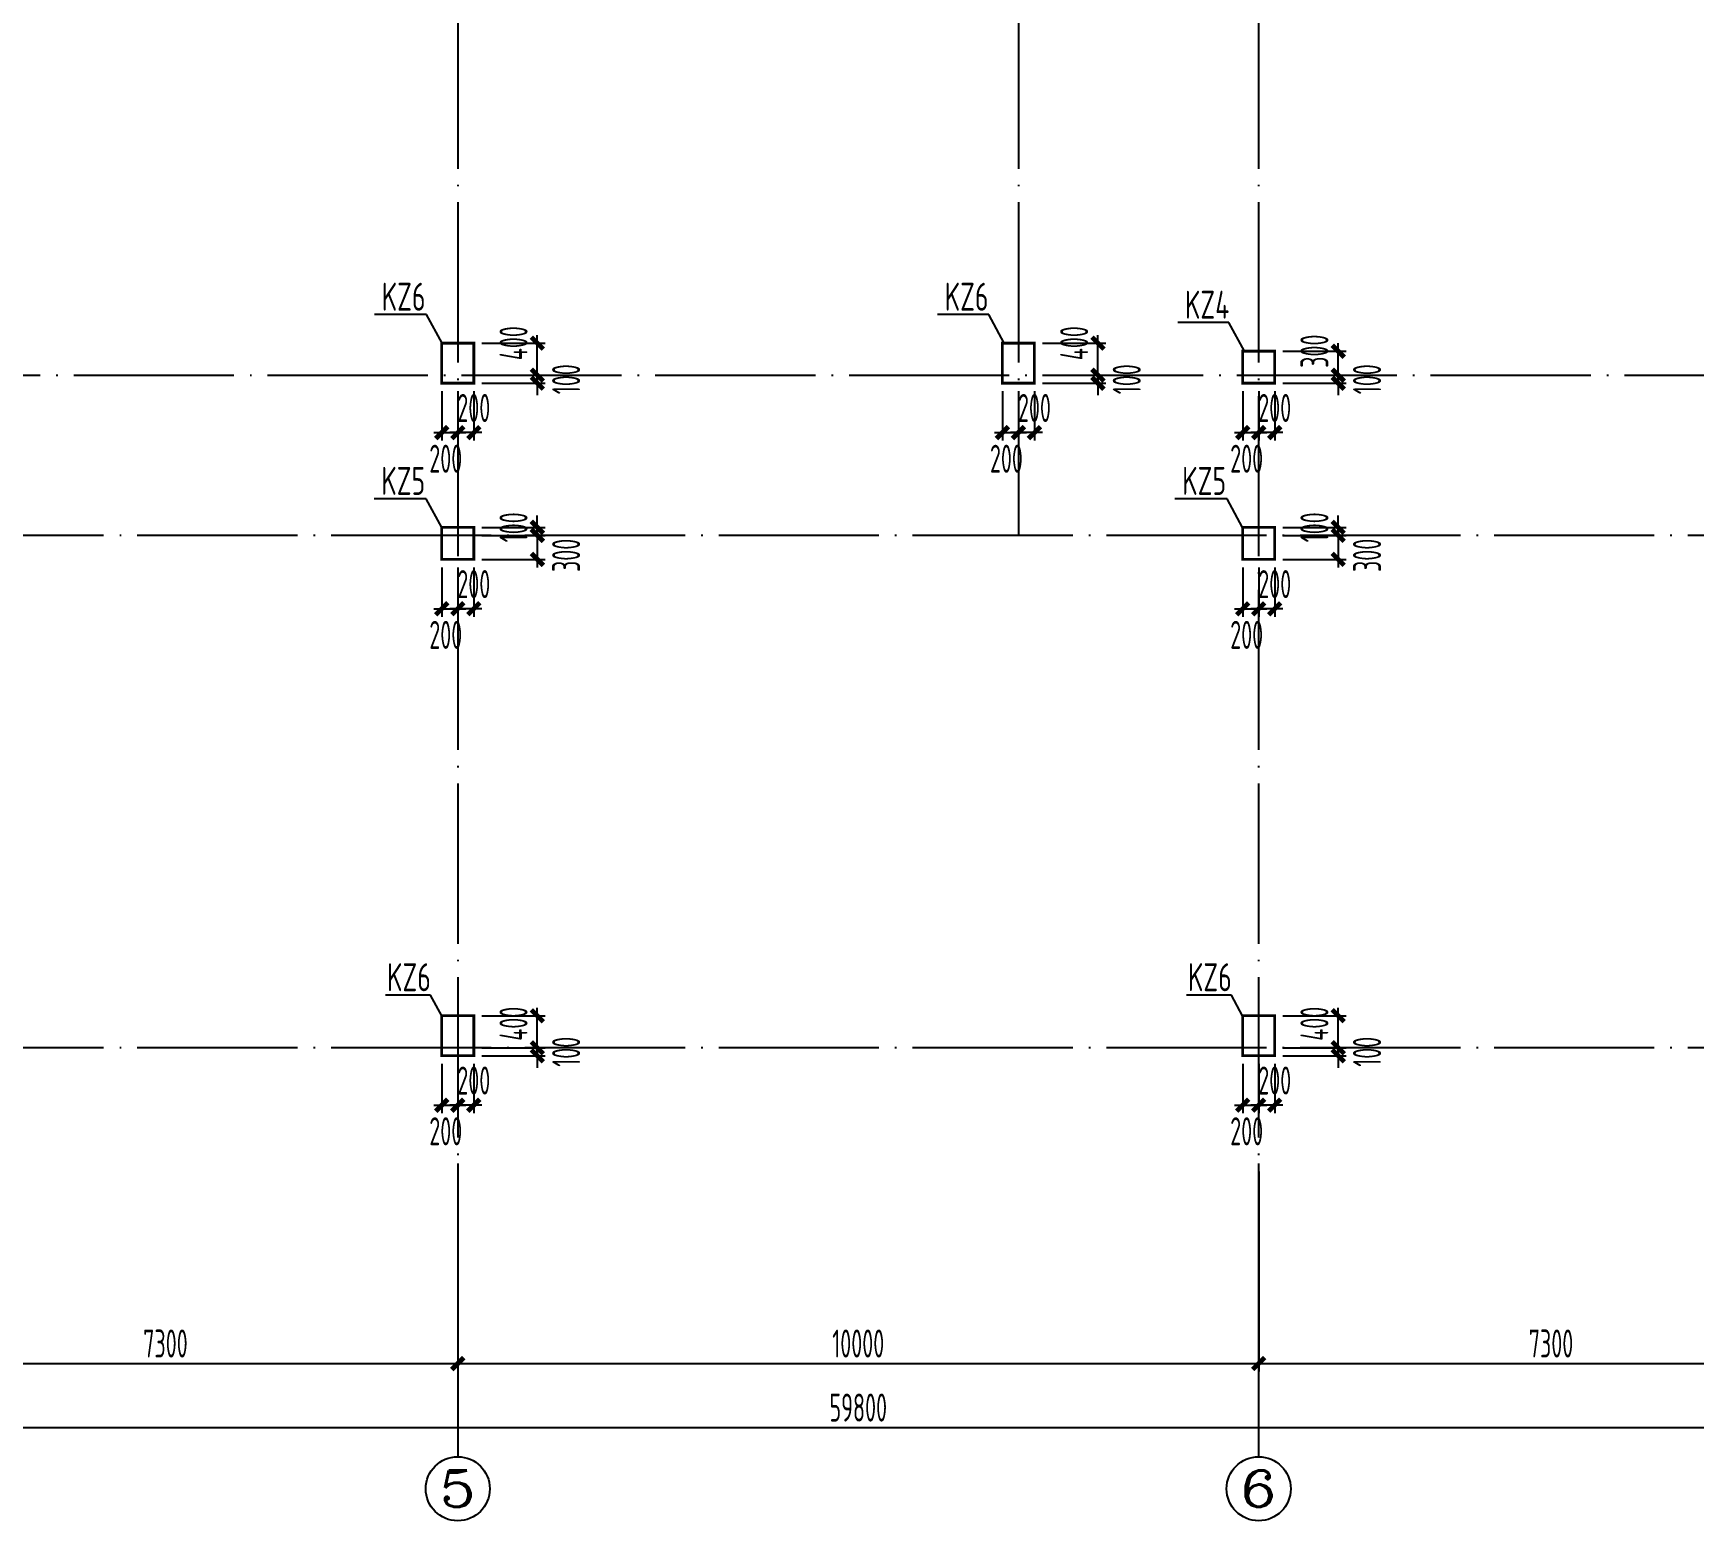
# Model space of a CAD drawing. Extents: x -472319 to -112444, y -516749 to -5704.
# Drawn here: x -397639 to -376905, y -420447 to -401867 of the extents above; entities that cross this region are included whole.
import ezdxf
from ezdxf.enums import TextEntityAlignment as Align

# ---------------------------------------------------------------- set-up
doc = ezdxf.new("R2010")
doc.units = 0
doc.header["$LTSCALE"] = 100
doc.header["$MEASUREMENT"] = 0
doc.linetypes.add('CENTER', pattern=[2, 1.25, -0.25, 0.25, -0.25])
doc.linetypes.add('DOTE', pattern=[2.42, 2, -0.2, 0.02, -0.2])
for name, color, linetype in [('AXIS', 3, 'Continuous'), ('AXIS_TEXT', 7, 'Continuous'), ('DOTE', 1, 'CENTER'), ('TEXT', 7, 'Continuous'), ('填充', 8, 'Continuous'), ('柱', 2, 'Continuous')]:
    doc.layers.add(name, color=color, linetype=linetype)
doc.styles.add('_TCH_AXIS', font='COMPLEX', dxfattribs={"bigfont": 'GBCBIG'})
doc.styles.add('COMPLEX', font='COMPLEX')
doc.styles.add('HZ', font='tssdeng.shx', dxfattribs={"width": 0.6, "height": 350, "bigfont": 'a.shx'})
doc.styles.add('TSSD_Dimension', font='Tssdeng.shx', dxfattribs={"width": 0.7, "bigfont": 'hztxt.shx'})
doc.dimstyles.new('DIMN', dxfattribs={"dimtxt": 350, "dimasz": 150, "dimexe": 100, "dimexo": 100, "dimgap": 75, "dimtad": 1, "dimdec": 0, "dimzin": 0, "dimdsep": 46, "dimtxsty": 'HZ', "dimblk": 'ARCHTICK', "dimcen": 0.09, "dimdle": 100, "dimclrd": 3, "dimclre": 3, "dimclrt": 7, "dimazin": 2, "dimtfac": 1, "dimtdec": 0, "dimtmove": 2, "dimatfit": 3, "dimldrblk": 'ARCHTICK', "dimfxl": 1, "dimtolj": 1, "dimtzin": 0, "dimarcsym": 0})

# ---------------------------------------------------------------- blocks, each defined once
blk = doc.blocks.new('_ArchTick')
at = {"color": 0, "linetype": 'ByBlock', "const_width": 0.4}
blk.add_lwpolyline([(-0.5, -0.5), (0.5, 0.5)], dxfattribs=at)
blk = doc.blocks.new('*D1848')
at = {"layer": 'AXIS', "color": 3, "lineweight": -2, "transparency": 16777216}
for p, q in [((-399638, -416083), (-399638, -418583)), ((-392338, -416083), (-392338, -418583)), ((-399738, -418483), (-392238, -418483))]:
    blk.add_line(p, q, dxfattribs=at)
at = {"layer": 'Defpoints', "color": 0, "transparency": 16777216}
for p in [(-399638, -415983), (-392338, -415983), (-392338, -418483)]:
    blk.add_point(p, dxfattribs=at)
at = {"layer": 'AXIS', "color": 3, "lineweight": -2, "transparency": 16777216, "xscale": 150, "yscale": 150, "zscale": 150, "rotation": 180}
blk.add_blockref('_ArchTick', (-399638, -418483), dxfattribs=at)
at = {"layer": 'AXIS', "color": 3, "lineweight": -2, "transparency": 16777216, "xscale": 150, "yscale": 150, "zscale": 150}
blk.add_blockref('_ArchTick', (-392338, -418483), dxfattribs=at)
at = {"layer": 'AXIS', "color": 7, "transparency": 16777216, "insert": (-395988, -418233), "char_height": 350, "attachment_point": 5, "style": 'HZ'}
blk.add_mtext('\\A1;7300', dxfattribs=at)
blk = doc.blocks.new('*D1849')
at = {"layer": 'AXIS', "color": 3, "lineweight": -2, "transparency": 16777216}
for p, q in [((-392338, -416083), (-392338, -418583)), ((-382338, -416083), (-382338, -418583)), ((-392438, -418483), (-382238, -418483))]:
    blk.add_line(p, q, dxfattribs=at)
at = {"layer": 'Defpoints', "color": 0, "transparency": 16777216}
for p in [(-392338, -415983), (-382338, -415983), (-382338, -418483)]:
    blk.add_point(p, dxfattribs=at)
at = {"layer": 'AXIS', "color": 3, "lineweight": -2, "transparency": 16777216, "xscale": 150, "yscale": 150, "zscale": 150, "rotation": 180}
blk.add_blockref('_ArchTick', (-392338, -418483), dxfattribs=at)
at = {"layer": 'AXIS', "color": 3, "lineweight": -2, "transparency": 16777216, "xscale": 150, "yscale": 150, "zscale": 150}
blk.add_blockref('_ArchTick', (-382338, -418483), dxfattribs=at)
at = {"layer": 'AXIS', "color": 7, "transparency": 16777216, "insert": (-387338, -418233), "char_height": 350, "attachment_point": 5, "style": 'HZ'}
blk.add_mtext('\\A1;10000', dxfattribs=at)
blk = doc.blocks.new('*D1850')
at = {"layer": 'AXIS', "color": 3, "lineweight": -2, "transparency": 16777216}
for p, q in [((-382338, -416083), (-382338, -418583)), ((-375038, -416083), (-375038, -418583)), ((-382438, -418483), (-374938, -418483))]:
    blk.add_line(p, q, dxfattribs=at)
at = {"layer": 'Defpoints', "color": 0, "transparency": 16777216}
for p in [(-382338, -415983), (-375038, -415983), (-375038, -418483)]:
    blk.add_point(p, dxfattribs=at)
at = {"layer": 'AXIS', "color": 3, "lineweight": -2, "transparency": 16777216, "xscale": 150, "yscale": 150, "zscale": 150, "rotation": 180}
blk.add_blockref('_ArchTick', (-382338, -418483), dxfattribs=at)
at = {"layer": 'AXIS', "color": 3, "lineweight": -2, "transparency": 16777216, "xscale": 150, "yscale": 150, "zscale": 150}
blk.add_blockref('_ArchTick', (-375038, -418483), dxfattribs=at)
at = {"layer": 'AXIS', "color": 7, "transparency": 16777216, "insert": (-378688, -418233), "char_height": 350, "attachment_point": 5, "style": 'HZ'}
blk.add_mtext('\\A1;7300', dxfattribs=at)
blk = doc.blocks.new('*D1854')
at = {"layer": 'AXIS', "color": 3, "lineweight": -2, "transparency": 16777216}
for p, q in [((-417238, -416083), (-417238, -419383)), ((-357438, -416083), (-357438, -419383)), ((-417338, -419283), (-357338, -419283))]:
    blk.add_line(p, q, dxfattribs=at)
at = {"layer": 'Defpoints', "color": 0, "transparency": 16777216}
for p in [(-417238, -415983), (-357438, -415983), (-357438, -419283)]:
    blk.add_point(p, dxfattribs=at)
at = {"layer": 'AXIS', "color": 3, "lineweight": -2, "transparency": 16777216, "xscale": 150, "yscale": 150, "zscale": 150, "rotation": 180}
blk.add_blockref('_ArchTick', (-417238, -419283), dxfattribs=at)
at = {"layer": 'AXIS', "color": 3, "lineweight": -2, "transparency": 16777216, "xscale": 150, "yscale": 150, "zscale": 150}
blk.add_blockref('_ArchTick', (-357438, -419283), dxfattribs=at)
at = {"layer": 'AXIS', "color": 7, "transparency": 16777216, "insert": (-387338, -419033), "char_height": 350, "attachment_point": 5, "style": 'HZ'}
blk.add_mtext('\\A1;59800', dxfattribs=at)
blk = doc.blocks.new('_AXISO')
blk.add_circle((0, 0), 0.5)
at = {"layer": 'AXIS_TEXT', "style": 'COMPLEX', "width": 1.041667}
blk.add_attdef('A', text='', height=0.56, dxfattribs=at).set_placement((-0.25, -0.28), (0.25, -0.28), align=Align.FIT)
blk = doc.blocks.new('*D1860')
at = {"layer": 'Defpoints', "color": 0, "transparency": 16777216}
for p in [(-392138, -414539), (-392138, -414639), (-391345, -414639)]:
    blk.add_point(p, dxfattribs=at)
at = {"layer": '填充', "color": 3, "lineweight": -2, "transparency": 16777216}
for p, q in [((-391345, -414539), (-391345, -414389)), ((-392038, -414539), (-391245, -414539)), ((-392038, -414639), (-391245, -414639)), ((-391345, -414539), (-391345, -414639)), ((-391345, -414639), (-391345, -414789))]:
    blk.add_line(p, q, dxfattribs=at)
at = {"layer": '填充', "color": 3, "lineweight": -2, "transparency": 16777216, "xscale": 150, "yscale": 150, "zscale": 150}
for p, rotation in [((-391345, -414539), 270), ((-391345, -414639), 90)]:
    blk.add_blockref('_ArchTick', p, dxfattribs=dict(at, rotation=rotation))
at = {"layer": '填充', "color": 7, "transparency": 16777216, "insert": (-390985, -414589), "char_height": 350, "attachment_point": 5, "rotation": 90, "style": 'HZ'}
blk.add_mtext('\\A1;100', dxfattribs=at)
blk = doc.blocks.new('*D1861')
at = {"layer": 'Defpoints', "color": 0, "transparency": 16777216}
for p in [(-392138, -414139), (-391345, -414139), (-392138, -414539)]:
    blk.add_point(p, dxfattribs=at)
at = {"layer": '填充', "color": 3, "lineweight": -2, "transparency": 16777216}
for p, q in [((-391345, -414639), (-391345, -414039)), ((-392038, -414139), (-391245, -414139)), ((-392038, -414539), (-391245, -414539))]:
    blk.add_line(p, q, dxfattribs=at)
at = {"layer": '填充', "color": 3, "lineweight": -2, "transparency": 16777216, "xscale": 150, "yscale": 150, "zscale": 150}
for p, rotation in [((-391345, -414139), 90), ((-391345, -414539), 270)]:
    blk.add_blockref('_ArchTick', p, dxfattribs=dict(at, rotation=rotation))
at = {"layer": '填充', "color": 7, "transparency": 16777216, "insert": (-391642, -414239), "char_height": 350, "attachment_point": 5, "rotation": 90, "style": 'HZ'}
blk.add_mtext('\\A1;400', dxfattribs=at)
blk = doc.blocks.new('*D1862')
at = {"layer": 'Defpoints', "color": 0, "transparency": 16777216}
for p in [(-392538, -414639), (-392338, -414639), (-392338, -415256)]:
    blk.add_point(p, dxfattribs=at)
at = {"layer": '填充', "color": 3, "lineweight": -2, "transparency": 16777216}
for p, q in [((-392538, -414739), (-392538, -415356)), ((-392338, -414739), (-392338, -415356)), ((-392638, -415256), (-392238, -415256))]:
    blk.add_line(p, q, dxfattribs=at)
at = {"layer": '填充', "color": 3, "lineweight": -2, "transparency": 16777216, "xscale": 150, "yscale": 150, "zscale": 150, "rotation": 180}
blk.add_blockref('_ArchTick', (-392538, -415256), dxfattribs=at)
at = {"layer": '填充', "color": 3, "lineweight": -2, "transparency": 16777216, "xscale": 150, "yscale": 150, "zscale": 150}
blk.add_blockref('_ArchTick', (-392338, -415256), dxfattribs=at)
at = {"layer": '填充', "color": 7, "transparency": 16777216, "insert": (-392488, -415582), "char_height": 350, "attachment_point": 5, "style": 'HZ'}
blk.add_mtext('\\A1;200', dxfattribs=at)
blk = doc.blocks.new('*D1863')
at = {"layer": 'Defpoints', "color": 0, "transparency": 16777216}
for p in [(-392338, -414639), (-392138, -414639), (-392338, -415256)]:
    blk.add_point(p, dxfattribs=at)
at = {"layer": '填充', "color": 3, "lineweight": -2, "transparency": 16777216}
for p, q in [((-392338, -414739), (-392338, -415356)), ((-392138, -414739), (-392138, -415356)), ((-392038, -415256), (-392438, -415256))]:
    blk.add_line(p, q, dxfattribs=at)
at = {"layer": '填充', "color": 3, "lineweight": -2, "transparency": 16777216, "xscale": 150, "yscale": 150, "zscale": 150, "rotation": 180}
blk.add_blockref('_ArchTick', (-392338, -415256), dxfattribs=at)
at = {"layer": '填充', "color": 3, "lineweight": -2, "transparency": 16777216, "xscale": 150, "yscale": 150, "zscale": 150}
blk.add_blockref('_ArchTick', (-392138, -415256), dxfattribs=at)
at = {"layer": '填充', "color": 7, "transparency": 16777216, "insert": (-392138, -414948), "char_height": 350, "attachment_point": 5, "style": 'HZ'}
blk.add_mtext('\\A1;200', dxfattribs=at)
blk = doc.blocks.new('*D1908')
at = {"layer": 'Defpoints', "color": 0, "transparency": 16777216}
for p in [(-382138, -414539), (-382138, -414639), (-381345, -414639)]:
    blk.add_point(p, dxfattribs=at)
at = {"layer": '填充', "color": 3, "lineweight": -2, "transparency": 16777216}
for p, q in [((-381345, -414539), (-381345, -414389)), ((-382038, -414539), (-381245, -414539)), ((-382038, -414639), (-381245, -414639)), ((-381345, -414539), (-381345, -414639)), ((-381345, -414639), (-381345, -414789))]:
    blk.add_line(p, q, dxfattribs=at)
at = {"layer": '填充', "color": 3, "lineweight": -2, "transparency": 16777216, "xscale": 150, "yscale": 150, "zscale": 150}
for p, rotation in [((-381345, -414539), 270), ((-381345, -414639), 90)]:
    blk.add_blockref('_ArchTick', p, dxfattribs=dict(at, rotation=rotation))
at = {"layer": '填充', "color": 7, "transparency": 16777216, "insert": (-380985, -414589), "char_height": 350, "attachment_point": 5, "rotation": 90, "style": 'HZ'}
blk.add_mtext('\\A1;100', dxfattribs=at)
blk = doc.blocks.new('*D1909')
at = {"layer": 'Defpoints', "color": 0, "transparency": 16777216}
for p in [(-382138, -414139), (-381345, -414139), (-382138, -414539)]:
    blk.add_point(p, dxfattribs=at)
at = {"layer": '填充', "color": 3, "lineweight": -2, "transparency": 16777216}
for p, q in [((-381345, -414639), (-381345, -414039)), ((-382038, -414139), (-381245, -414139)), ((-382038, -414539), (-381245, -414539))]:
    blk.add_line(p, q, dxfattribs=at)
at = {"layer": '填充', "color": 3, "lineweight": -2, "transparency": 16777216, "xscale": 150, "yscale": 150, "zscale": 150}
for p, rotation in [((-381345, -414139), 90), ((-381345, -414539), 270)]:
    blk.add_blockref('_ArchTick', p, dxfattribs=dict(at, rotation=rotation))
at = {"layer": '填充', "color": 7, "transparency": 16777216, "insert": (-381642, -414239), "char_height": 350, "attachment_point": 5, "rotation": 90, "style": 'HZ'}
blk.add_mtext('\\A1;400', dxfattribs=at)
blk = doc.blocks.new('*D1910')
at = {"layer": 'Defpoints', "color": 0, "transparency": 16777216}
for p in [(-382538, -414639), (-382338, -414639), (-382338, -415256)]:
    blk.add_point(p, dxfattribs=at)
at = {"layer": '填充', "color": 3, "lineweight": -2, "transparency": 16777216}
for p, q in [((-382538, -414739), (-382538, -415356)), ((-382338, -414739), (-382338, -415356)), ((-382638, -415256), (-382238, -415256))]:
    blk.add_line(p, q, dxfattribs=at)
at = {"layer": '填充', "color": 3, "lineweight": -2, "transparency": 16777216, "xscale": 150, "yscale": 150, "zscale": 150, "rotation": 180}
blk.add_blockref('_ArchTick', (-382538, -415256), dxfattribs=at)
at = {"layer": '填充', "color": 3, "lineweight": -2, "transparency": 16777216, "xscale": 150, "yscale": 150, "zscale": 150}
blk.add_blockref('_ArchTick', (-382338, -415256), dxfattribs=at)
at = {"layer": '填充', "color": 7, "transparency": 16777216, "insert": (-382488, -415582), "char_height": 350, "attachment_point": 5, "style": 'HZ'}
blk.add_mtext('\\A1;200', dxfattribs=at)
blk = doc.blocks.new('*D1911')
at = {"layer": 'Defpoints', "color": 0, "transparency": 16777216}
for p in [(-382338, -414639), (-382138, -414639), (-382338, -415256)]:
    blk.add_point(p, dxfattribs=at)
at = {"layer": '填充', "color": 3, "lineweight": -2, "transparency": 16777216}
for p, q in [((-382338, -414739), (-382338, -415356)), ((-382138, -414739), (-382138, -415356)), ((-382038, -415256), (-382438, -415256))]:
    blk.add_line(p, q, dxfattribs=at)
at = {"layer": '填充', "color": 3, "lineweight": -2, "transparency": 16777216, "xscale": 150, "yscale": 150, "zscale": 150, "rotation": 180}
blk.add_blockref('_ArchTick', (-382338, -415256), dxfattribs=at)
at = {"layer": '填充', "color": 3, "lineweight": -2, "transparency": 16777216, "xscale": 150, "yscale": 150, "zscale": 150}
blk.add_blockref('_ArchTick', (-382138, -415256), dxfattribs=at)
at = {"layer": '填充', "color": 7, "transparency": 16777216, "insert": (-382138, -414948), "char_height": 350, "attachment_point": 5, "style": 'HZ'}
blk.add_mtext('\\A1;200', dxfattribs=at)
blk = doc.blocks.new('*D1944')
at = {"layer": 'Defpoints', "color": 0, "transparency": 16777216}
for p in [(-392138, -408139), (-392138, -408439), (-391345, -408439)]:
    blk.add_point(p, dxfattribs=at)
at = {"layer": '填充', "color": 3, "lineweight": -2, "transparency": 16777216}
for p, q in [((-391345, -408039), (-391345, -408539)), ((-392038, -408139), (-391245, -408139)), ((-392038, -408439), (-391245, -408439))]:
    blk.add_line(p, q, dxfattribs=at)
at = {"layer": '填充', "color": 3, "lineweight": -2, "transparency": 16777216, "xscale": 150, "yscale": 150, "zscale": 150}
for p, rotation in [((-391345, -408139), 90), ((-391345, -408439), 270)]:
    blk.add_blockref('_ArchTick', p, dxfattribs=dict(at, rotation=rotation))
at = {"layer": '填充', "color": 7, "transparency": 16777216, "insert": (-390985, -408389), "char_height": 350, "attachment_point": 5, "rotation": 90, "style": 'HZ'}
blk.add_mtext('\\A1;300', dxfattribs=at)
blk = doc.blocks.new('*D1945')
at = {"layer": 'Defpoints', "color": 0, "transparency": 16777216}
for p in [(-392138, -408039), (-391345, -408039), (-392138, -408139)]:
    blk.add_point(p, dxfattribs=at)
at = {"layer": '填充', "color": 3, "lineweight": -2, "transparency": 16777216}
for p, q in [((-392038, -408039), (-391245, -408039)), ((-391345, -408039), (-391345, -407889)), ((-391345, -408139), (-391345, -408039)), ((-392038, -408139), (-391245, -408139)), ((-391345, -408139), (-391345, -408289))]:
    blk.add_line(p, q, dxfattribs=at)
at = {"layer": '填充', "color": 3, "lineweight": -2, "transparency": 16777216, "xscale": 150, "yscale": 150, "zscale": 150}
for p, rotation in [((-391345, -408039), 270), ((-391345, -408139), 90)]:
    blk.add_blockref('_ArchTick', p, dxfattribs=dict(at, rotation=rotation))
at = {"layer": '填充', "color": 7, "transparency": 16777216, "insert": (-391642, -408039), "char_height": 350, "attachment_point": 5, "rotation": 90, "style": 'HZ'}
blk.add_mtext('\\A1;100', dxfattribs=at)
blk = doc.blocks.new('*D1946')
at = {"layer": 'Defpoints', "color": 0, "transparency": 16777216}
for p in [(-392538, -408439), (-392338, -408439), (-392338, -409056)]:
    blk.add_point(p, dxfattribs=at)
at = {"layer": '填充', "color": 3, "lineweight": -2, "transparency": 16777216}
for p, q in [((-392538, -408539), (-392538, -409156)), ((-392338, -408539), (-392338, -409156)), ((-392638, -409056), (-392238, -409056))]:
    blk.add_line(p, q, dxfattribs=at)
at = {"layer": '填充', "color": 3, "lineweight": -2, "transparency": 16777216, "xscale": 150, "yscale": 150, "zscale": 150, "rotation": 180}
blk.add_blockref('_ArchTick', (-392538, -409056), dxfattribs=at)
at = {"layer": '填充', "color": 3, "lineweight": -2, "transparency": 16777216, "xscale": 150, "yscale": 150, "zscale": 150}
blk.add_blockref('_ArchTick', (-392338, -409056), dxfattribs=at)
at = {"layer": '填充', "color": 7, "transparency": 16777216, "insert": (-392488, -409382), "char_height": 350, "attachment_point": 5, "style": 'HZ'}
blk.add_mtext('\\A1;200', dxfattribs=at)
blk = doc.blocks.new('*D1947')
at = {"layer": 'Defpoints', "color": 0, "transparency": 16777216}
for p in [(-392338, -408439), (-392138, -408439), (-392338, -409056)]:
    blk.add_point(p, dxfattribs=at)
at = {"layer": '填充', "color": 3, "lineweight": -2, "transparency": 16777216}
for p, q in [((-392338, -408539), (-392338, -409156)), ((-392138, -408539), (-392138, -409156)), ((-392038, -409056), (-392438, -409056))]:
    blk.add_line(p, q, dxfattribs=at)
at = {"layer": '填充', "color": 3, "lineweight": -2, "transparency": 16777216, "xscale": 150, "yscale": 150, "zscale": 150, "rotation": 180}
blk.add_blockref('_ArchTick', (-392338, -409056), dxfattribs=at)
at = {"layer": '填充', "color": 3, "lineweight": -2, "transparency": 16777216, "xscale": 150, "yscale": 150, "zscale": 150}
blk.add_blockref('_ArchTick', (-392138, -409056), dxfattribs=at)
at = {"layer": '填充', "color": 7, "transparency": 16777216, "insert": (-392138, -408748), "char_height": 350, "attachment_point": 5, "style": 'HZ'}
blk.add_mtext('\\A1;200', dxfattribs=at)
blk = doc.blocks.new('*D1948')
at = {"layer": 'Defpoints', "color": 0, "transparency": 16777216}
for p in [(-392138, -406139), (-392138, -406239), (-391345, -406239)]:
    blk.add_point(p, dxfattribs=at)
at = {"layer": '填充', "color": 3, "lineweight": -2, "transparency": 16777216}
for p, q in [((-392038, -406139), (-391245, -406139)), ((-391345, -406139), (-391345, -405989)), ((-391345, -406139), (-391345, -406239)), ((-392038, -406239), (-391245, -406239)), ((-391345, -406239), (-391345, -406389))]:
    blk.add_line(p, q, dxfattribs=at)
at = {"layer": '填充', "color": 3, "lineweight": -2, "transparency": 16777216, "xscale": 150, "yscale": 150, "zscale": 150}
for p, rotation in [((-391345, -406139), 270), ((-391345, -406239), 90)]:
    blk.add_blockref('_ArchTick', p, dxfattribs=dict(at, rotation=rotation))
at = {"layer": '填充', "color": 7, "transparency": 16777216, "insert": (-390985, -406189), "char_height": 350, "attachment_point": 5, "rotation": 90, "style": 'HZ'}
blk.add_mtext('\\A1;100', dxfattribs=at)
blk = doc.blocks.new('*D1949')
at = {"layer": 'Defpoints', "color": 0, "transparency": 16777216}
for p in [(-392138, -405739), (-391345, -405739), (-392138, -406139)]:
    blk.add_point(p, dxfattribs=at)
at = {"layer": '填充', "color": 3, "lineweight": -2, "transparency": 16777216}
for p, q in [((-392038, -405739), (-391245, -405739)), ((-391345, -406239), (-391345, -405639)), ((-392038, -406139), (-391245, -406139))]:
    blk.add_line(p, q, dxfattribs=at)
at = {"layer": '填充', "color": 3, "lineweight": -2, "transparency": 16777216, "xscale": 150, "yscale": 150, "zscale": 150}
for p, rotation in [((-391345, -405739), 90), ((-391345, -406139), 270)]:
    blk.add_blockref('_ArchTick', p, dxfattribs=dict(at, rotation=rotation))
at = {"layer": '填充', "color": 7, "transparency": 16777216, "insert": (-391642, -405739), "char_height": 350, "attachment_point": 5, "rotation": 90, "style": 'HZ'}
blk.add_mtext('\\A1;400', dxfattribs=at)
blk = doc.blocks.new('*D1950')
at = {"layer": 'Defpoints', "color": 0, "transparency": 16777216}
for p in [(-392538, -406239), (-392338, -406239), (-392338, -406856)]:
    blk.add_point(p, dxfattribs=at)
at = {"layer": '填充', "color": 3, "lineweight": -2, "transparency": 16777216}
for p, q in [((-392538, -406339), (-392538, -406956)), ((-392338, -406339), (-392338, -406956)), ((-392638, -406856), (-392238, -406856))]:
    blk.add_line(p, q, dxfattribs=at)
at = {"layer": '填充', "color": 3, "lineweight": -2, "transparency": 16777216, "xscale": 150, "yscale": 150, "zscale": 150, "rotation": 180}
blk.add_blockref('_ArchTick', (-392538, -406856), dxfattribs=at)
at = {"layer": '填充', "color": 3, "lineweight": -2, "transparency": 16777216, "xscale": 150, "yscale": 150, "zscale": 150}
blk.add_blockref('_ArchTick', (-392338, -406856), dxfattribs=at)
at = {"layer": '填充', "color": 7, "transparency": 16777216, "insert": (-392488, -407182), "char_height": 350, "attachment_point": 5, "style": 'HZ'}
blk.add_mtext('\\A1;200', dxfattribs=at)
blk = doc.blocks.new('*D1951')
at = {"layer": 'Defpoints', "color": 0, "transparency": 16777216}
for p in [(-392338, -406239), (-392138, -406239), (-392338, -406856)]:
    blk.add_point(p, dxfattribs=at)
at = {"layer": '填充', "color": 3, "lineweight": -2, "transparency": 16777216}
for p, q in [((-392338, -406339), (-392338, -406956)), ((-392138, -406339), (-392138, -406956)), ((-392038, -406856), (-392438, -406856))]:
    blk.add_line(p, q, dxfattribs=at)
at = {"layer": '填充', "color": 3, "lineweight": -2, "transparency": 16777216, "xscale": 150, "yscale": 150, "zscale": 150, "rotation": 180}
blk.add_blockref('_ArchTick', (-392338, -406856), dxfattribs=at)
at = {"layer": '填充', "color": 3, "lineweight": -2, "transparency": 16777216, "xscale": 150, "yscale": 150, "zscale": 150}
blk.add_blockref('_ArchTick', (-392138, -406856), dxfattribs=at)
at = {"layer": '填充', "color": 7, "transparency": 16777216, "insert": (-392138, -406548), "char_height": 350, "attachment_point": 5, "style": 'HZ'}
blk.add_mtext('\\A1;200', dxfattribs=at)
blk = doc.blocks.new('*D1952')
at = {"layer": 'Defpoints', "color": 0, "transparency": 16777216}
for p in [(-385138, -406139), (-385138, -406239), (-384345, -406239)]:
    blk.add_point(p, dxfattribs=at)
at = {"layer": '填充', "color": 3, "lineweight": -2, "transparency": 16777216}
for p, q in [((-385038, -406139), (-384245, -406139)), ((-384345, -406139), (-384345, -405989)), ((-384345, -406139), (-384345, -406239)), ((-385038, -406239), (-384245, -406239)), ((-384345, -406239), (-384345, -406389))]:
    blk.add_line(p, q, dxfattribs=at)
at = {"layer": '填充', "color": 3, "lineweight": -2, "transparency": 16777216, "xscale": 150, "yscale": 150, "zscale": 150}
for p, rotation in [((-384345, -406139), 270), ((-384345, -406239), 90)]:
    blk.add_blockref('_ArchTick', p, dxfattribs=dict(at, rotation=rotation))
at = {"layer": '填充', "color": 7, "transparency": 16777216, "insert": (-383985, -406189), "char_height": 350, "attachment_point": 5, "rotation": 90, "style": 'HZ'}
blk.add_mtext('\\A1;100', dxfattribs=at)
blk = doc.blocks.new('*D1953')
at = {"layer": 'Defpoints', "color": 0, "transparency": 16777216}
for p in [(-385138, -405739), (-384345, -405739), (-385138, -406139)]:
    blk.add_point(p, dxfattribs=at)
at = {"layer": '填充', "color": 3, "lineweight": -2, "transparency": 16777216}
for p, q in [((-385038, -405739), (-384245, -405739)), ((-384345, -406239), (-384345, -405639)), ((-385038, -406139), (-384245, -406139))]:
    blk.add_line(p, q, dxfattribs=at)
at = {"layer": '填充', "color": 3, "lineweight": -2, "transparency": 16777216, "xscale": 150, "yscale": 150, "zscale": 150}
for p, rotation in [((-384345, -405739), 90), ((-384345, -406139), 270)]:
    blk.add_blockref('_ArchTick', p, dxfattribs=dict(at, rotation=rotation))
at = {"layer": '填充', "color": 7, "transparency": 16777216, "insert": (-384642, -405739), "char_height": 350, "attachment_point": 5, "rotation": 90, "style": 'HZ'}
blk.add_mtext('\\A1;400', dxfattribs=at)
blk = doc.blocks.new('*D1954')
at = {"layer": 'Defpoints', "color": 0, "transparency": 16777216}
for p in [(-385538, -406239), (-385338, -406239), (-385338, -406856)]:
    blk.add_point(p, dxfattribs=at)
at = {"layer": '填充', "color": 3, "lineweight": -2, "transparency": 16777216}
for p, q in [((-385538, -406339), (-385538, -406956)), ((-385338, -406339), (-385338, -406956)), ((-385638, -406856), (-385238, -406856))]:
    blk.add_line(p, q, dxfattribs=at)
at = {"layer": '填充', "color": 3, "lineweight": -2, "transparency": 16777216, "xscale": 150, "yscale": 150, "zscale": 150, "rotation": 180}
blk.add_blockref('_ArchTick', (-385538, -406856), dxfattribs=at)
at = {"layer": '填充', "color": 3, "lineweight": -2, "transparency": 16777216, "xscale": 150, "yscale": 150, "zscale": 150}
blk.add_blockref('_ArchTick', (-385338, -406856), dxfattribs=at)
at = {"layer": '填充', "color": 7, "transparency": 16777216, "insert": (-385488, -407182), "char_height": 350, "attachment_point": 5, "style": 'HZ'}
blk.add_mtext('\\A1;200', dxfattribs=at)
blk = doc.blocks.new('*D1955')
at = {"layer": 'Defpoints', "color": 0, "transparency": 16777216}
for p in [(-385338, -406239), (-385138, -406239), (-385338, -406856)]:
    blk.add_point(p, dxfattribs=at)
at = {"layer": '填充', "color": 3, "lineweight": -2, "transparency": 16777216}
for p, q in [((-385338, -406339), (-385338, -406956)), ((-385138, -406339), (-385138, -406956)), ((-385038, -406856), (-385438, -406856))]:
    blk.add_line(p, q, dxfattribs=at)
at = {"layer": '填充', "color": 3, "lineweight": -2, "transparency": 16777216, "xscale": 150, "yscale": 150, "zscale": 150, "rotation": 180}
blk.add_blockref('_ArchTick', (-385338, -406856), dxfattribs=at)
at = {"layer": '填充', "color": 3, "lineweight": -2, "transparency": 16777216, "xscale": 150, "yscale": 150, "zscale": 150}
blk.add_blockref('_ArchTick', (-385138, -406856), dxfattribs=at)
at = {"layer": '填充', "color": 7, "transparency": 16777216, "insert": (-385138, -406548), "char_height": 350, "attachment_point": 5, "style": 'HZ'}
blk.add_mtext('\\A1;200', dxfattribs=at)
blk = doc.blocks.new('*D1960')
at = {"layer": 'Defpoints', "color": 0, "transparency": 16777216}
for p in [(-382138, -408139), (-382138, -408439), (-381345, -408439)]:
    blk.add_point(p, dxfattribs=at)
at = {"layer": '填充', "color": 3, "lineweight": -2, "transparency": 16777216}
for p, q in [((-381345, -408039), (-381345, -408539)), ((-382038, -408139), (-381245, -408139)), ((-382038, -408439), (-381245, -408439))]:
    blk.add_line(p, q, dxfattribs=at)
at = {"layer": '填充', "color": 3, "lineweight": -2, "transparency": 16777216, "xscale": 150, "yscale": 150, "zscale": 150}
for p, rotation in [((-381345, -408139), 90), ((-381345, -408439), 270)]:
    blk.add_blockref('_ArchTick', p, dxfattribs=dict(at, rotation=rotation))
at = {"layer": '填充', "color": 7, "transparency": 16777216, "insert": (-380985, -408389), "char_height": 350, "attachment_point": 5, "rotation": 90, "style": 'HZ'}
blk.add_mtext('\\A1;300', dxfattribs=at)
blk = doc.blocks.new('*D1961')
at = {"layer": 'Defpoints', "color": 0, "transparency": 16777216}
for p in [(-382138, -408039), (-381345, -408039), (-382138, -408139)]:
    blk.add_point(p, dxfattribs=at)
at = {"layer": '填充', "color": 3, "lineweight": -2, "transparency": 16777216}
for p, q in [((-382038, -408039), (-381245, -408039)), ((-381345, -408039), (-381345, -407889)), ((-381345, -408139), (-381345, -408039)), ((-382038, -408139), (-381245, -408139)), ((-381345, -408139), (-381345, -408289))]:
    blk.add_line(p, q, dxfattribs=at)
at = {"layer": '填充', "color": 3, "lineweight": -2, "transparency": 16777216, "xscale": 150, "yscale": 150, "zscale": 150}
for p, rotation in [((-381345, -408039), 270), ((-381345, -408139), 90)]:
    blk.add_blockref('_ArchTick', p, dxfattribs=dict(at, rotation=rotation))
at = {"layer": '填充', "color": 7, "transparency": 16777216, "insert": (-381642, -408039), "char_height": 350, "attachment_point": 5, "rotation": 90, "style": 'HZ'}
blk.add_mtext('\\A1;100', dxfattribs=at)
blk = doc.blocks.new('*D1962')
at = {"layer": 'Defpoints', "color": 0, "transparency": 16777216}
for p in [(-382538, -408439), (-382338, -408439), (-382338, -409056)]:
    blk.add_point(p, dxfattribs=at)
at = {"layer": '填充', "color": 3, "lineweight": -2, "transparency": 16777216}
for p, q in [((-382538, -408539), (-382538, -409156)), ((-382338, -408539), (-382338, -409156)), ((-382638, -409056), (-382238, -409056))]:
    blk.add_line(p, q, dxfattribs=at)
at = {"layer": '填充', "color": 3, "lineweight": -2, "transparency": 16777216, "xscale": 150, "yscale": 150, "zscale": 150, "rotation": 180}
blk.add_blockref('_ArchTick', (-382538, -409056), dxfattribs=at)
at = {"layer": '填充', "color": 3, "lineweight": -2, "transparency": 16777216, "xscale": 150, "yscale": 150, "zscale": 150}
blk.add_blockref('_ArchTick', (-382338, -409056), dxfattribs=at)
at = {"layer": '填充', "color": 7, "transparency": 16777216, "insert": (-382488, -409382), "char_height": 350, "attachment_point": 5, "style": 'HZ'}
blk.add_mtext('\\A1;200', dxfattribs=at)
blk = doc.blocks.new('*D1963')
at = {"layer": 'Defpoints', "color": 0, "transparency": 16777216}
for p in [(-382338, -408439), (-382138, -408439), (-382338, -409056)]:
    blk.add_point(p, dxfattribs=at)
at = {"layer": '填充', "color": 3, "lineweight": -2, "transparency": 16777216}
for p, q in [((-382338, -408539), (-382338, -409156)), ((-382138, -408539), (-382138, -409156)), ((-382038, -409056), (-382438, -409056))]:
    blk.add_line(p, q, dxfattribs=at)
at = {"layer": '填充', "color": 3, "lineweight": -2, "transparency": 16777216, "xscale": 150, "yscale": 150, "zscale": 150, "rotation": 180}
blk.add_blockref('_ArchTick', (-382338, -409056), dxfattribs=at)
at = {"layer": '填充', "color": 3, "lineweight": -2, "transparency": 16777216, "xscale": 150, "yscale": 150, "zscale": 150}
blk.add_blockref('_ArchTick', (-382138, -409056), dxfattribs=at)
at = {"layer": '填充', "color": 7, "transparency": 16777216, "insert": (-382138, -408748), "char_height": 350, "attachment_point": 5, "style": 'HZ'}
blk.add_mtext('\\A1;200', dxfattribs=at)
blk = doc.blocks.new('*D1964')
at = {"layer": 'Defpoints', "color": 0, "transparency": 16777216}
for p in [(-382138, -406139), (-382138, -406239), (-381345, -406239)]:
    blk.add_point(p, dxfattribs=at)
at = {"layer": '填充', "color": 3, "lineweight": -2, "transparency": 16777216}
for p, q in [((-382038, -406139), (-381245, -406139)), ((-381345, -406139), (-381345, -405989)), ((-381345, -406139), (-381345, -406239)), ((-382038, -406239), (-381245, -406239)), ((-381345, -406239), (-381345, -406389))]:
    blk.add_line(p, q, dxfattribs=at)
at = {"layer": '填充', "color": 3, "lineweight": -2, "transparency": 16777216, "xscale": 150, "yscale": 150, "zscale": 150}
for p, rotation in [((-381345, -406139), 270), ((-381345, -406239), 90)]:
    blk.add_blockref('_ArchTick', p, dxfattribs=dict(at, rotation=rotation))
at = {"layer": '填充', "color": 7, "transparency": 16777216, "insert": (-380985, -406189), "char_height": 350, "attachment_point": 5, "rotation": 90, "style": 'HZ'}
blk.add_mtext('\\A1;100', dxfattribs=at)
blk = doc.blocks.new('*D1965')
at = {"layer": 'Defpoints', "color": 0, "transparency": 16777216}
for p in [(-382138, -405839), (-381345, -405839), (-382138, -406139)]:
    blk.add_point(p, dxfattribs=at)
at = {"layer": '填充', "color": 3, "lineweight": -2, "transparency": 16777216}
for p, q in [((-381345, -406239), (-381345, -405739)), ((-382038, -405839), (-381245, -405839)), ((-382038, -406139), (-381245, -406139))]:
    blk.add_line(p, q, dxfattribs=at)
at = {"layer": '填充', "color": 3, "lineweight": -2, "transparency": 16777216, "xscale": 150, "yscale": 150, "zscale": 150}
for p, rotation in [((-381345, -405839), 90), ((-381345, -406139), 270)]:
    blk.add_blockref('_ArchTick', p, dxfattribs=dict(at, rotation=rotation))
at = {"layer": '填充', "color": 7, "transparency": 16777216, "insert": (-381642, -405839), "char_height": 350, "attachment_point": 5, "rotation": 90, "style": 'HZ'}
blk.add_mtext('\\A1;300', dxfattribs=at)
blk = doc.blocks.new('*D1966')
at = {"layer": 'Defpoints', "color": 0, "transparency": 16777216}
for p in [(-382538, -406239), (-382338, -406239), (-382338, -406856)]:
    blk.add_point(p, dxfattribs=at)
at = {"layer": '填充', "color": 3, "lineweight": -2, "transparency": 16777216}
for p, q in [((-382538, -406339), (-382538, -406956)), ((-382338, -406339), (-382338, -406956)), ((-382638, -406856), (-382238, -406856))]:
    blk.add_line(p, q, dxfattribs=at)
at = {"layer": '填充', "color": 3, "lineweight": -2, "transparency": 16777216, "xscale": 150, "yscale": 150, "zscale": 150, "rotation": 180}
blk.add_blockref('_ArchTick', (-382538, -406856), dxfattribs=at)
at = {"layer": '填充', "color": 3, "lineweight": -2, "transparency": 16777216, "xscale": 150, "yscale": 150, "zscale": 150}
blk.add_blockref('_ArchTick', (-382338, -406856), dxfattribs=at)
at = {"layer": '填充', "color": 7, "transparency": 16777216, "insert": (-382488, -407182), "char_height": 350, "attachment_point": 5, "style": 'HZ'}
blk.add_mtext('\\A1;200', dxfattribs=at)
blk = doc.blocks.new('*D1967')
at = {"layer": 'Defpoints', "color": 0, "transparency": 16777216}
for p in [(-382338, -406239), (-382138, -406239), (-382338, -406856)]:
    blk.add_point(p, dxfattribs=at)
at = {"layer": '填充', "color": 3, "lineweight": -2, "transparency": 16777216}
for p, q in [((-382338, -406339), (-382338, -406956)), ((-382138, -406339), (-382138, -406956)), ((-382038, -406856), (-382438, -406856))]:
    blk.add_line(p, q, dxfattribs=at)
at = {"layer": '填充', "color": 3, "lineweight": -2, "transparency": 16777216, "xscale": 150, "yscale": 150, "zscale": 150, "rotation": 180}
blk.add_blockref('_ArchTick', (-382338, -406856), dxfattribs=at)
at = {"layer": '填充', "color": 3, "lineweight": -2, "transparency": 16777216, "xscale": 150, "yscale": 150, "zscale": 150}
blk.add_blockref('_ArchTick', (-382138, -406856), dxfattribs=at)
at = {"layer": '填充', "color": 7, "transparency": 16777216, "insert": (-382138, -406548), "char_height": 350, "attachment_point": 5, "style": 'HZ'}
blk.add_mtext('\\A1;200', dxfattribs=at)

msp = doc.modelspace()

# ---------------------------------------------------------------- linework, layer by layer
at = {"layer": 'AXIS'}
for p, q in [((-392338.328, -415982.782), (-392338.328, -419647.078)), ((-382338.328, -415982.782), (-382338.328, -419647.078))]:
    msp.add_line(p, q, dxfattribs=at)
at = {"layer": 'DOTE', "linetype": 'DOTE', "ltscale": 10}
for p, q in [((-392338.328, -396719.242), (-392338.328, -415982.782)), ((-385338.328, -396719.242), (-385338.328, -408138.89)), ((-382338.328, -396719.242), (-382338.328, -415982.782)), ((-418912.147, -406138.89), (-355619.518, -406138.89)), ((-355619.518, -408138.89), (-418912.147, -408138.89)), ((-355619.518, -414538.89), (-418912.147, -414538.89))]:
    msp.add_line(p, q, dxfattribs=at)
at = {"layer": 'TEXT'}
for p, q in [((-392726.657, -405381.98), (-393378.112, -405381.98)), ((-392533.157, -405738.89), (-392726.657, -405381.98)), ((-385709.157, -405381.98), (-386349.112, -405381.98)), ((-385515.657, -405738.89), (-385709.157, -405381.98)), ((-382709.157, -405481.98), (-383349.112, -405481.98)), ((-382515.657, -405838.89), (-382709.157, -405481.98)), ((-392731.828, -407681.98), (-393383.283, -407681.98)), ((-392538.328, -408038.89), (-392731.828, -407681.98)), ((-382731.828, -407681.98), (-383383.283, -407681.98)), ((-382538.328, -408038.89), (-382731.828, -407681.98)), ((-392676.828, -413880.98), (-393241.283, -413880.98)), ((-392538.328, -414138.89), (-392676.828, -413880.98)), ((-382676.828, -413880.98), (-383241.283, -413880.98)), ((-382538.328, -414138.89), (-382676.828, -413880.98))]:
    msp.add_line(p, q, dxfattribs=at)
at = {"layer": '柱', "const_width": 35}
for points in [[(-392538.328, -405738.89), (-392138.328, -405738.89), (-392138.328, -406238.89), (-392538.328, -406238.89)], [(-385538.328, -405738.89), (-385138.328, -405738.89), (-385138.328, -406238.89), (-385538.328, -406238.89)], [(-382538.328, -405838.89), (-382138.328, -405838.89), (-382138.328, -406238.89), (-382538.328, -406238.89)], [(-392538.328, -408438.89), (-392138.328, -408438.89), (-392138.328, -408038.89), (-392538.328, -408038.89)], [(-382538.328, -408438.89), (-382138.328, -408438.89), (-382138.328, -408038.89), (-382538.328, -408038.89)], [(-392538.328, -414638.89), (-392138.328, -414638.89), (-392138.328, -414138.89), (-392538.328, -414138.89)], [(-382538.328, -414638.89), (-382138.328, -414638.89), (-382138.328, -414138.89), (-382538.328, -414138.89)]]:
    msp.add_lwpolyline(points, close=True, dxfattribs=at)

# ---------------------------------------------------------------- block references
at = {"layer": 'AXIS'}
ref = msp.add_blockref('_AXISO', (-392338.328, -420047.078), dxfattribs=dict(at, xscale=800, yscale=800, zscale=800))
ref.add_attrib('A', '5', dxfattribs={"layer": 'AXIS_TEXT', "height": 452.548, "style": '_TCH_AXIS', "width": 1.5}).set_placement((-392564.602, -420273.352), (-392112.054, -420273.352), align=Align.FIT)
ref = msp.add_blockref('_AXISO', (-382338.328, -420047.078), dxfattribs=dict(at, xscale=800, yscale=800, zscale=800))
ref.add_attrib('A', '6', dxfattribs={"layer": 'AXIS_TEXT', "height": 452.548, "style": '_TCH_AXIS', "width": 1.5}).set_placement((-382564.602, -420273.352), (-382112.054, -420273.352), align=Align.FIT)

# ---------------------------------------------------------------- texts
at = {"layer": 'TEXT', "style": 'TSSD_Dimension', "width": 0.7}
for s, p in [('KZ6', (-393287.78, -405333.789)), ('KZ6', (-386258.78, -405333.789)), ('KZ4', (-383258.78, -405433.789)), ('KZ5', (-393292.952, -407633.789)), ('KZ5', (-383292.952, -407633.789)), ('KZ6', (-393221.452, -413832.789)), ('KZ6', (-383221.452, -413832.789))]:
    msp.add_text(s, height=350, dxfattribs=at).set_placement(p)

# ---------------------------------------------------------------- dimensions: what is measured, and where the dimension line sits
at = {"layer": 'AXIS'}
for p1, p2, distance, picture, middle in [((-417238.328, -415982.782), (-357438.328, -415982.782), -3300, '*D1854', (-387338.328, -419032.782)), ((-399638.328, -415982.782), (-392338.328, -415982.782), -2500, '*D1848', (-395988.328, -418232.782)), ((-392338.328, -415982.782), (-382338.328, -415982.782), -2500, '*D1849', (-387338.328, -418232.782)), ((-382338.328, -415982.782), (-375038.328, -415982.782), -2500, '*D1850', (-378688.328, -418232.782))]:
    dim = msp.add_aligned_dim(p1=p1, p2=p2, distance=distance, dimstyle='DIMN', dxfattribs=at)
    dim.commit()
    dim.dimension.update_dxf_attribs({"geometry": picture, "text_midpoint": middle})
at = {"layer": '填充', "color": 7}
for base, p1, p2, picture, middle in [((-391345, -405738.89), (-392138.328, -406138.89), (-392138.328, -405738.89), '*D1949', (-391641.664, -405738.89)), ((-384345, -405738.89), (-385138.328, -406138.89), (-385138.328, -405738.89), '*D1953', (-384641.664, -405738.89)), ((-381345, -405838.89), (-382138.328, -406138.89), (-382138.328, -405838.89), '*D1965', (-381641.664, -405838.89)), ((-391345, -406238.89), (-392138.328, -406138.89), (-392138.328, -406238.89), '*D1948', (-390985.5, -406188.89)), ((-384345, -406238.89), (-385138.328, -406138.89), (-385138.328, -406238.89), '*D1952', (-383985.5, -406188.89)), ((-381345, -406238.89), (-382138.328, -406138.89), (-382138.328, -406238.89), '*D1964', (-380985.5, -406188.89)), ((-391345, -408038.89), (-392138.328, -408138.89), (-392138.328, -408038.89), '*D1945', (-391641.664, -408038.89)), ((-381345, -408038.89), (-382138.328, -408138.89), (-382138.328, -408038.89), '*D1961', (-381641.664, -408038.89)), ((-391345, -408438.89), (-392138.328, -408138.89), (-392138.328, -408438.89), '*D1944', (-390985.5, -408388.89)), ((-381345, -408438.89), (-382138.328, -408138.89), (-382138.328, -408438.89), '*D1960', (-380985.5, -408388.89)), ((-391345, -414138.89), (-392138.328, -414538.89), (-392138.328, -414138.89), '*D1861', (-391641.664, -414238.89)), ((-381345, -414138.89), (-382138.328, -414538.89), (-382138.328, -414138.89), '*D1909', (-381641.664, -414238.89)), ((-391345, -414638.89), (-392138.328, -414538.89), (-392138.328, -414638.89), '*D1860', (-390985.5, -414588.89)), ((-381345, -414638.89), (-382138.328, -414538.89), (-382138.328, -414638.89), '*D1908', (-380985.5, -414588.89))]:
    dim = msp.add_linear_dim(base=base, p1=p1, p2=p2, angle=90, dimstyle='DIMN', override={"dimfxl": 100}, dxfattribs=at)
    dim.commit()
    dim.dimension.update_dxf_attribs({"geometry": picture, "text_midpoint": middle, "dimtype": 160})
for base, p1, p2, picture, middle in [((-392338.328, -406856), (-392538.328, -406238.89), (-392338.328, -406238.89), '*D1950', (-392488.328, -407182)), ((-392338.328, -406856), (-392138.328, -406238.89), (-392338.328, -406238.89), '*D1951', (-392138.328, -406548)), ((-385338.328, -406856), (-385538.328, -406238.89), (-385338.328, -406238.89), '*D1954', (-385488.328, -407182)), ((-385338.328, -406856), (-385138.328, -406238.89), (-385338.328, -406238.89), '*D1955', (-385138.328, -406548)), ((-382338.328, -406856), (-382538.328, -406238.89), (-382338.328, -406238.89), '*D1966', (-382488.328, -407182)), ((-382338.328, -406856), (-382138.328, -406238.89), (-382338.328, -406238.89), '*D1967', (-382138.328, -406548)), ((-392338.328, -409056), (-392538.328, -408438.89), (-392338.328, -408438.89), '*D1946', (-392488.328, -409382)), ((-392338.328, -409056), (-392138.328, -408438.89), (-392338.328, -408438.89), '*D1947', (-392138.328, -408748)), ((-382338.328, -409056), (-382538.328, -408438.89), (-382338.328, -408438.89), '*D1962', (-382488.328, -409382)), ((-382338.328, -409056), (-382138.328, -408438.89), (-382338.328, -408438.89), '*D1963', (-382138.328, -408748)), ((-392338.328, -415256), (-392538.328, -414638.89), (-392338.328, -414638.89), '*D1862', (-392488.328, -415582)), ((-392338.328, -415256), (-392138.328, -414638.89), (-392338.328, -414638.89), '*D1863', (-392138.328, -414948)), ((-382338.328, -415256), (-382538.328, -414638.89), (-382338.328, -414638.89), '*D1910', (-382488.328, -415582)), ((-382338.328, -415256), (-382138.328, -414638.89), (-382338.328, -414638.89), '*D1911', (-382138.328, -414948))]:
    dim = msp.add_linear_dim(base=base, p1=p1, p2=p2, dimstyle='DIMN', override={"dimfxl": 100}, dxfattribs=at)
    dim.commit()
    dim.dimension.update_dxf_attribs({"geometry": picture, "text_midpoint": middle, "dimtype": 160})

doc.saveas('drawing.dxf')
